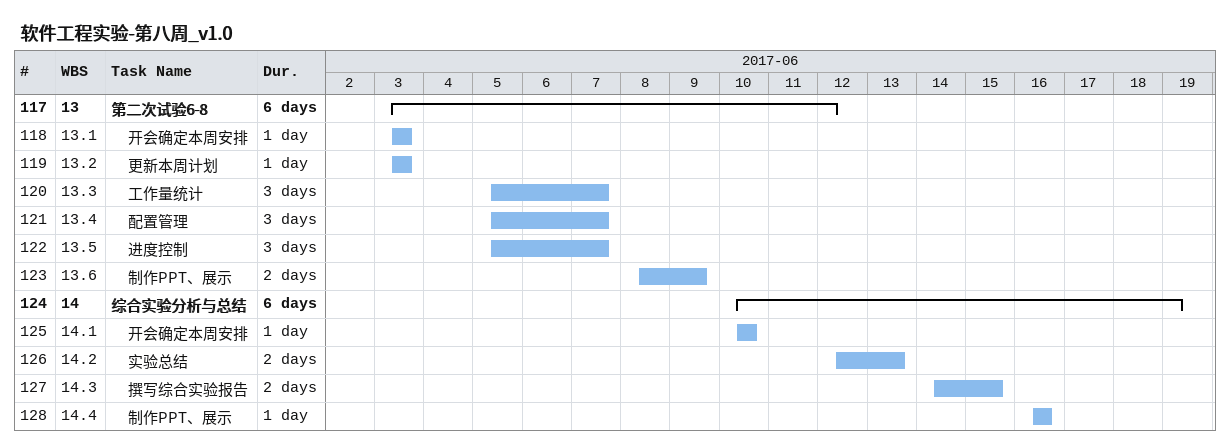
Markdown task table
软件工程实验-第八周_v1.0

| ID | WBS | Task | Duration | Start | Finish |
|---|---|---|---|---|---|
| 117 | 13 | **第二次试验6-8** | 6d | 2017-06-03 | 2017-06-12 |
| 118 | 13.1 | 开会确定本周安排 | 1d | 2017-06-03 | 2017-06-03 |
| 119 | 13.2 | 更新本周计划 | 1d | 2017-06-03 | 2017-06-03 |
| 120 | 13.3 | 工作量统计 | 3d | 2017-06-05 | 2017-06-07 |
| 121 | 13.4 | 配置管理 | 3d | 2017-06-05 | 2017-06-07 |
| 122 | 13.5 | 进度控制 | 3d | 2017-06-05 | 2017-06-07 |
| 123 | 13.6 | 制作PPT、展示 | 2d | 2017-06-08 | 2017-06-09 |
| 124 | 14 | **综合实验分析与总结** | 6d | 2017-06-10 | 2017-06-19 |
| 125 | 14.1 | 开会确定本周安排 | 1d | 2017-06-10 | 2017-06-10 |
| 126 | 14.2 | 实验总结 | 2d | 2017-06-12 | 2017-06-13 |
| 127 | 14.3 | 撰写综合实验报告 | 2d | 2017-06-14 | 2017-06-15 |
| 128 | 14.4 | 制作PPT、展示 | 1d | 2017-06-16 | 2017-06-16 |
